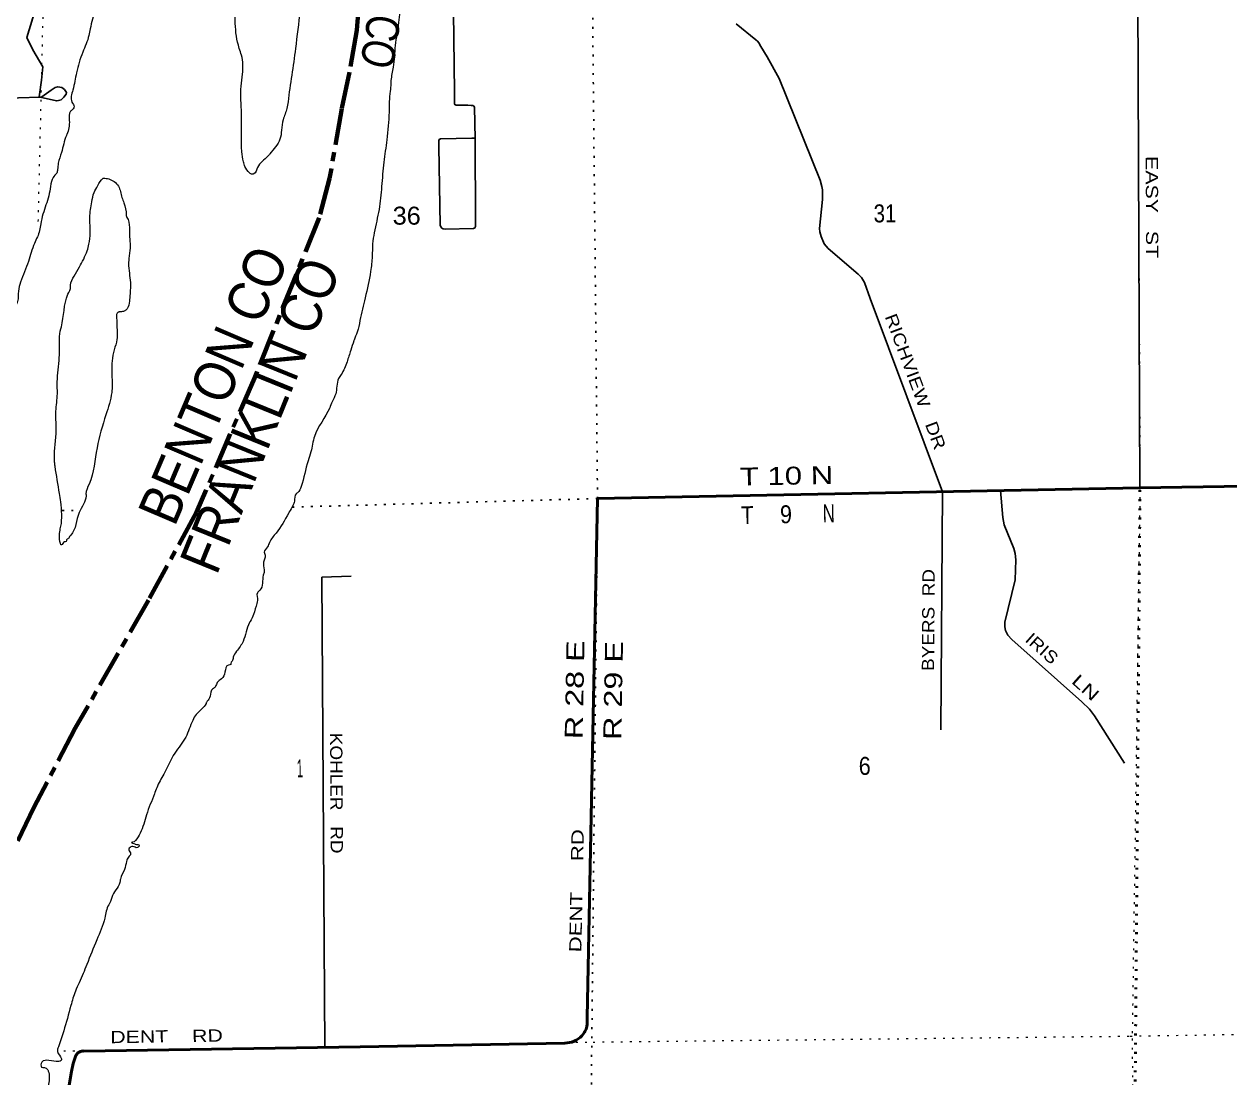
# Model space of a CAD drawing. Header units: feet. Extents: x 245918 to 509309, y -547785 to -360805.
# Drawn here: x 440357 to 452141, y -440739 to -430444 of the extents above; entities that cross this region are included whole.
import ezdxf
from ezdxf.enums import TextEntityAlignment as Align

# ---------------------------------------------------------------- set-up
doc = ezdxf.new("R2010")
doc.units = ezdxf.units.FT
doc.header["$LTSCALE"] = 60
doc.linetypes.add('DOTTED', pattern=[1.5, 0.3, -1.2])
doc.linetypes.add('LONG_DASH_SHORT_DASH', pattern=[9.9, 6, -1.2, 1.5, -1.2])
for name, color, linetype, lineweight in [('11', 7, 'LONG_DASH_SHORT_DASH', 60), ('26', 7, 'Continuous', 40), ('27', 7, 'Continuous', 13), ('29', 7, 'Continuous', 25), ('39', 7, 'Continuous', 13), ('53', 7, 'DOTTED', 40), ('6', 7, 'DOTTED', 25), ('7', 7, 'DOTTED', 13)]:
    doc.layers.add(name, color=color, linetype=linetype, lineweight=lineweight)
doc.layers.add('12', color=7, linetype='Continuous')
doc.layers.add('30', color=7, linetype='Continuous')

msp = doc.modelspace()

# ---------------------------------------------------------------- linework, layer by layer
at = {"layer": '11'}
for points in [[(443393.9, -427568.59), (443501.04, -428197.4), (443527.49, -428380.32), (443548.54, -428571.5), (443608.43, -429258.24), (443635.13, -429585.49), (443642.23, -429959.63), (443632.72, -430213.03), (443608.83, -430503.09), (443538.32, -430912.17), (443461.47, -431269.45)], [(443461.47, -431269.45), (443342.99, -431952.78), (443240.39, -432335.69), (442608, -433902.42), (442040.63, -435213.54), (441571.56, -436073), (440857.2, -437323.29), (440451.42, -438097.15), (440206.4, -438608.85), (439971.85, -439269.77), (439793.78, -439827.29), (439655.19, -440411.65), (439575.72, -440921.52)]]:
    msp.add_lwpolyline(points, dxfattribs=at)
at = {"layer": '26'}
for points in [[(443641.73, -440436.49), (445642.2, -440398.93), (445665.12, -440398.08), (445687.83, -440394.84), (445710.08, -440389.24), (445731.62, -440381.34), (445752.22, -440371.24), (445771.65, -440359.05), (445789.69, -440344.88), (445806.16, -440328.91), (445820.87, -440311.31), (445833.65, -440292.26), (445836.66, -440286.57), (445848.85, -440261.64), (445855.49, -440236.57), (445859.06, -440214.61), (445859.93, -440199.25), (445859.9, -440174.72), (445860.41, -440149.25), (445960.91, -435079.1), (451262.69, -434974.13), (456615.28, -434888.01)], [(440726.15, -441239.6), (440820.01, -440677.05), (440837.11, -440598.18), (440862.54, -440520.89), (440864.37, -440517.41), (440868.84, -440510.29), (440874.02, -440503.69), (440879.87, -440497.66), (440886.31, -440492.27), (440893.28, -440487.59), (440900.7, -440483.67), (440908.49, -440480.54), (440916.57, -440478.24), (440924.84, -440476.8), (440933.22, -440476.23), (440941.61, -440476.54), (443641.73, -440436.49)]]:
    msp.add_lwpolyline(points, dxfattribs=at)
at = {"layer": '29'}
for p, q in [((451237.84, -429689.81), (451262.63, -434974.83)), ((439133.29, -431192.98), (440514.32, -431158.07))]:
    msp.add_line(p, q, dxfattribs=at)
for points in [[(440402.73, -424617.6), (440629.91, -425631.34), (440655.77, -425970.5), (440588.97, -428509.46), (440586.4, -428546.74), (440576.87, -429315.74), (440551.7, -429824.57), (440535.9, -430069.12), (440381.83, -430573.2), (440442.37, -430694.83), (440541.14, -430862.28), (440527.65, -430992.19), (440504.29, -431154.12)], [(444765.27, -431558.23), (444733.12, -431558.23), (444426.1, -431565.35), (444418.64, -431568.06), (444413.89, -431571.46), (444408.89, -431581.15), (444409.2, -431638.9), (444423.31, -432407.62), (444429.15, -432424.59), (444439.33, -432437.48), (444451.54, -432444.27), (444472.57, -432446.31), (444748.17, -432439.73), (444762.3, -432433.41), (444768.41, -432421.87), (444769.74, -432375.88), (444765.36, -431563.29), (444759.71, -431254.61), (444753.15, -431244.87), (444740.93, -431239.44), (444726.01, -431238.08), (444691.89, -431237.05), (444578.09, -431236.73), (444567.23, -431229.94), (444564.32, -431221.81), (444561.72, -431108.3), (444550.09, -430060.73)], [(447314.99, -430440.18), (447509.05, -430596.48), (447523.16, -430611.77), (447536.05, -430627.4), (447557.76, -430662.7), (447617.52, -430763.2), (447736.19, -430975.67), (448135.95, -431969.35), (448152.83, -432030.81), (448158.26, -432063.4), (448160.87, -432156.44), (448131.12, -432440.9), (448133.83, -432473.49), (448146.89, -432519), (448177.25, -432590.27), (448215.24, -432636.14), (448507.41, -432885.52), (448542.3, -432920.25), (448571.6, -432966.83), (448626.22, -433123.88), (449331.6, -435012.17), (449316.25, -437338.54)], [(449900.19, -435001.11), (449922.4, -435262.66), (449934.91, -435335.56), (450030.97, -435566.84), (450042, -435615.8), (450049.96, -435678.19), (450041.39, -435872.73), (449942.76, -436287.9), (449940.05, -436331.35), (449948.44, -436367.17), (449972.62, -436412.83), (450010.66, -436454.47), (450693.22, -437066.22), (450770.55, -437137.95), (450817.45, -437200.99), (451112.77, -437665.45)], [(443553.17, -435838.26), (443267.46, -435847.87), (443294.35, -440441.64)]]:
    msp.add_lwpolyline(points, dxfattribs=at)
msp.add_lwpolyline([(440514.32, -431158.07), (440672.59, -431193.42), (440691.66, -431190.45), (440718.52, -431183.74), (440746.51, -431157.17), (440767.75, -431127.76), (440769.99, -431112.08), (440750.2, -431081.23), (440725.23, -431062.82), (440686.04, -431055.51), (440660.33, -431062.82), (440620.12, -431087.73), (440530.32, -431154.02)], close=True, dxfattribs=at)
at = {"layer": '39'}
for points in [[(443308.5, -423132.38), (443329.51, -423255.05), (443343.82, -423339.29), (443372.08, -423391.38), (443402.35, -423443.46), (443416.65, -423523.68), (443429.08, -423646.07), (443467.45, -423720.19), (443489.76, -423796.38), (443492.08, -423894.73), (443496.46, -424009.11), (443514.82, -424105.38), (443569.82, -424362.09), (443620.8, -424616.8), (443671.7, -424847.42), (443675.77, -424863.46), (443683.96, -424915.62), (443706.23, -424979.77), (443732.84, -425142.24), (443765.58, -425340.82), (443785.88, -425415.01), (443828.75, -425643.66), (443835.09, -425743.99), (443829.56, -425900.56), (443829.91, -426010.94), (443856.62, -426207.53), (443867.06, -426331.93), (443891.6, -426476.35), (443920.38, -426695.01), (443927.2, -426943.85), (443929.27, -426965.92), (443935.65, -427080.3), (443970.44, -427292.91), (443986.85, -427405.25), (444001.6, -427625.97), (444001.82, -427696.21), (444036.43, -427852.63), (444059.14, -428051.24), (444061.83, -428267.99), (444056.19, -428386.42), (444056.08, -428458.46), (444063.18, -428546.81), (444062.35, -428587.6), (444075.07, -428645.25), (444077.27, -428703.45), (444067.44, -428769.72), (444067.48, -428783.77), (444066.04, -428962.39), (444062.22, -429020.61), (444084.91, -429215.21), (444107.59, -429405.78), (444114.22, -429598.43), (444108.51, -429694.78), (444100.76, -429785.13), (444057.27, -429987.98), (444031.91, -430216.87), (444016.52, -430427.65), (443983.13, -430652.56), (443963.74, -430865.36), (443942.08, -430993.88), (443936.36, -431088.23), (443934.38, -431100.27), (443922.99, -431303.02), (443901.78, -431574.03), (443872.38, -431792.9), (443851.05, -432029.79), (443825.69, -432254.66), (443778.25, -432481.61), (443762.55, -432590.04), (443758.92, -432712.48), (443743.34, -432859.04), (443689.98, -433118.12), (443638.51, -433339.06), (443612.8, -433453.55), (443580.93, -433531.93), (443578.95, -433537.96), (443549.15, -433630.38), (443513.18, -433742.91)], [(442888.37, -428619.45), (442801.18, -428661.76), (442781.9, -428692.33), (442763.69, -428765.01), (442762.23, -428865.35), (442734.81, -428970.36), (442691.46, -429079.78), (442660.09, -429186.89), (442594.1, -429353.04), (442542.1, -429516.85), (442516.99, -429633.84), (442490.12, -429839.13), (442475.76, -429983.93), (442447.92, -430151.14), (442420.33, -430328.37), (442420.67, -430420.65), (442421.07, -430436.69), (442459.37, -430680.48), (442481.11, -430746.14), (442491.86, -430932.45), (442476.78, -431049.18), (442481.66, -431319.88), (442485.08, -431690.93), (442499.61, -431788.87), (442514.82, -431834.63), (442560.55, -431897.68), (442586.97, -431911.07), (442602.9, -431906.65), (442637.41, -431843.61), (442738.94, -431734.74), (442758.39, -431710.18), (442857.1, -431569.28), (442872.84, -431478.61), (442888.33, -431377.92), (442925.63, -431266.65), (442936.02, -431202.19), (443009.06, -430682.78), (443055.76, -430310.47), (443079.08, -430123.32), (443072.23, -429932.91), (443066.2, -429774.57), (443079.66, -429515.43), (443060.3, -429227.04), (443043.81, -429131.15), (442999.4, -428883.49), (442977.31, -428803.8), (442970.74, -428781.89), (442955.23, -428724.11), (442918.17, -428686.92), (442899.26, -428653.29), (442888.37, -428619.45)], [(441168.31, -430159.09), (441162.6, -430171.27), (441080.04, -430237.53), (441053.51, -430298.39), (441002.22, -430490.25), (440989.82, -430554.75), (440929.8, -430718.76), (440868.7, -430918.89), (440832.9, -431088.31), (440823.83, -431204.9), (440845.1, -431252.51), (440835.59, -431272.81), (440810.09, -431295.51), (440798.3, -431384.08), (440773.76, -431523.11), (440769.95, -431531.24), (440722.06, -431698.95), (440690.58, -431802.05), (440684.15, -431864.4), (440675, -431898.74), (440639.99, -431941.74), (440616.12, -432028.6), (440570.6, -432210.29), (440519.11, -432394.13), (440508.71, -432458.59), (440457.8, -432586.26), (440398.1, -432762.28), (440323.02, -432964.77), (440301.15, -433051.59), (440291.72, -433154.13), (440287.97, -433164.25), (440234.38, -433344.14), (440215.56, -433392.76), (440193.68, -433557.81), (440190.34, -433583.97), (440157.33, -433626.93), (440168.62, -433676.8), (440138.75, -433763.81), (440126.91, -433850.37), (440117.22, -434021.13), (440097.09, -434176.1), (440079.95, -434290.88), (440062.47, -434313.39), (440045.2, -434343.91), (440060.81, -434405.7), (440048, -434454.17), (440046.51, -434474.28), (440036.53, -434554.77), (440016.41, -434631.5), (439945.45, -434837.91), (439907.94, -435019.39), (439896.86, -435214.26), (439903.36, -435312.4), (439898.01, -435416.85), (439874.01, -435656.17), (439852.44, -435833.24), (439833.82, -435889.88), (439792.58, -436003.26), (439794.84, -436013.23), (439768.25, -436072.07), (439764.39, -436078.18), (439721.98, -436145.45), (439695.91, -436224.34), (439686.19, -436236.62), (439660.78, -436341.57), (439630.45, -436410.53), (439565.2, -436526.51), (439550.64, -436585.06), (439552.83, -436671.26), (439534.63, -436743.94), (439488.7, -436909.59), (439434.95, -437083.45), (439379.2, -437257.37), (439318, -437453.49), (439265.71, -437605.25), (439264.01, -437617.33), (439192.83, -437815.71), (439137.29, -437997.65), (439094.26, -438119.09), (439066.84, -438224.09), (438988.37, -438450.74), (438975.97, -438515.24), (438905.24, -438809.89), (438884.82, -438874.59), (438875.06, -438884.87), (438839.25, -439054.27), (438775.84, -439320.66), (438757.84, -439401.36), (438734.93, -439604.53), (438718.66, -439753.39), (438675.7, -439957.08), (438668.81, -440001.38), (438597.22, -440261.95), (438588.58, -440316.34), (438535.48, -440594.49), (438489.54, -440838.38), (438433.69, -441086.51)], [(441134.16, -431947.49), (441127.67, -431951.6), (441077.29, -432021.07), (441040.94, -432090.19), (441017.17, -432181.06), (440998.95, -432331.97), (441000.33, -432386.11), (441002.77, -432482.34), (440989.6, -432595.01), (440973.14, -432657.61), (440896.93, -432816), (440845.05, -432905.57), (440811.16, -432992.68), (440811.57, -433008.71), (440785.39, -433083.59), (440721.24, -433400.16), (440715.73, -433420.36), (440702.25, -433521), (440700.82, -433701.59), (440680.79, -433938.82), (440681.75, -434055.14), (440668.04, -434226.01), (440669.59, -434444.63), (440654.64, -434723.86), (440659.67, -434763.86), (440702.54, -435029.59), (440714.65, -435111.54), (440716.66, -435348.2), (440703.9, -435476.91), (440723.36, -435532.6), (440750.66, -435501.82), (440766.65, -435499.42), (440772.2, -435481.22), (440793.9, -435466.63), (440801.51, -435450.39), (440813.18, -435436.06), (440893.82, -435215.38), (440961.9, -435053.19), (440961.39, -435033.14), (440991.07, -434938.11), (441070.29, -434583.05), (441156.33, -434259.93), (441212.97, -434041.85), (441215.31, -433897.34), (441213.93, -433843.22), (441236.49, -433626), (441264.01, -433525), (441265.19, -433492.87), (441260.65, -433314.44), (441275.26, -433257.9), (441287.24, -433255.6), (441327.23, -433250.59), (441350.98, -433237.96), (441383.32, -433168.93), (441389.61, -433100.57), (441396.88, -432992.06), (441378.1, -432805.96), (441380.27, -432733.68), (441391.7, -432631.08), (441385.26, -432456.71), (441372.58, -432352.71), (441355.52, -432313.02), (441355.37, -432307), (441332.31, -432189.22), (441312.94, -432137.54), (441278.01, -432026.08), (441183.96, -431956.21), (441134.16, -431947.49)], [(443513.18, -433742.91), (443455.15, -433867.38), (443430.06, -433906.12), (443401.81, -434057.3), (443367.62, -434132.38), (443343.09, -434193.17), (443193.71, -434471.74), (443159.45, -434623.06), (443131.58, -434710.02), (443063.77, -434962.48), (443029.18, -435021.52), (443015.39, -435031.9), (442999.19, -435104.52), (442982.32, -435151.09), (442947.72, -435210.12), (442940.06, -435224.36), (442818.56, -435415.97), (442754.7, -435507.84), (442735.73, -435550.45), (442702.97, -435603.42), (442714.02, -435643.26), (442702.96, -435681.66), (442695.86, -435717.94), (442703.81, -435793.98), (442694.61, -435826.3), (442660.29, -435975.62), (442636.85, -436000.28), (442638.73, -436074.45), (442631.43, -436102.72), (442600.1, -436211.83), (442565.7, -436278.89), (442559.95, -436289.07), (442496.49, -436475.21), (442432.73, -436571.09), (442400.14, -436630.08), (442389.08, -436668.48), (442379.3, -436678.75), (442377.81, -436698.85), (442355.91, -436705.41), (442319.56, -436774.53), (442285.16, -436841.6), (442243.88, -436874.72), (442226.86, -436915.27), (442207.27, -436933.82), (442189.69, -436952.31), (442167.53, -437027.09), (442140.53, -437069.89), (442134.82, -437082.07), (442039.25, -437188.78), (442004.6, -437245.81), (441936.57, -437410.01), (441830.19, -437565.13), (441721.13, -437772.47), (441652.28, -437904.6), (441629.76, -437965.35), (441552.67, -438167.87), (441491.06, -438347.96), (441446.74, -438419.28), (441431.06, -438433.71), (441407.16, -438440.33), (441437.59, -438453.6), (441443.65, -438455.46), (441482.1, -438468.54), (441464.57, -438489.04), (441420.15, -438478.11), (441400.21, -438482.63), (441378.87, -438511.25), (441397.94, -438550.89), (441376.66, -438581.51), (441357.68, -438624.11), (441337.62, -438702.85), (441297.87, -438796.13), (441296.27, -438812.22), (441221.71, -438956.52), (441191.64, -439035.5), (441183.92, -439047.73), (441145.09, -439177.09), (441066.31, -439391.7), (440970.1, -439630.82), (440894.4, -439809.25), (440858.41, -439892.39), (440813.82, -440031.92), (440743.93, -440280.41), (440691.73, -440436.18), (440682.88, -440482.54), (440720.75, -440551.81), (440719.21, -440569.9), (440695.35, -440578.53), (440598.83, -440568.9), (440531.03, -440584.65), (440528.25, -440632.86), (440552.46, -440638.27), (440562.53, -440640.02), (440578.82, -440649.64), (440593.46, -440673.35), (440603.01, -440733.29), (440582.38, -440868.21)]]:
    msp.add_spline(points, degree=3, dxfattribs=at)
at = {"layer": '53'}
msp.add_line((451197.86, -443023.31), (451262.63, -434974.83), dxfattribs=at)
at = {"layer": '6'}
for p, q in [((445960.91, -435079.1), (443539.85, -435146.75)), ((451262.69, -434974.13), (445960.91, -435079.1)), ((440729.59, -435195.33), (440909.33, -435193.71)), ((442979.52, -435162.51), (443539.85, -435146.75)), ((443535.11, -435146.83), (443535.2, -435146.83))]:
    msp.add_line(p, q, dxfattribs=at)
for points in [[(445876.75, -443052.37), (445960.91, -435079.1), (445907.44, -429773.75), (445897.94, -424413.68)], [(472615.87, -434601.84), (467286.62, -434688), (461922.18, -434771.43), (456615.28, -434888.01), (451262.69, -434974.13)]]:
    msp.add_lwpolyline(points, dxfattribs=at)
at = {"layer": '7'}
for p, q in [((451238.17, -429690.04), (451262.69, -434974.13)), ((440551.36, -429833.61), (440490.62, -432439.44)), ((451262.69, -434974.13), (451186.3, -440354.17)), ((451186.3, -440354.17), (451186.51, -440387.63)), ((451186.3, -440354.17), (451208.81, -443922.32)), ((443641.73, -440436.49), (440685.71, -440480.18)), ((445857.54, -440392.66), (443641.73, -440436.49)), ((443647.71, -440436.43), (443642.62, -440436.53))]:
    msp.add_line(p, q, dxfattribs=at)
msp.add_lwpolyline([(467202.98, -440069.59), (451155.67, -440334.44), (445857.54, -440392.66)], dxfattribs=at)

# ---------------------------------------------------------------- texts
at = {"layer": '12', "width": 0.8}
for s, rotation, p in [('C', 259.922, (443700.97, -430455.32)), ('O', 256.044, (443664.5, -430695.58))]:
    msp.add_text(s, height=324, rotation=rotation, dxfattribs=at).set_placement(p, align=Align.CENTER)
at = {"layer": '12', "width": 0.9}
for s, rotation, p in [('BENTON CO', 66.875, (441827.45, -435362.97)), ('FRANKLIN CO', 67.875, (442238.3, -435837.68))]:
    msp.add_text(s, height=400, rotation=rotation, dxfattribs=at).set_placement(p)
at = {"layer": '27'}
for s, rotation, width, p in [('DENT     RD', 88.864, 1.35, (445803, -439513.39)), ('DENT    RD', 0.84, 1.3, (441199.17, -440400.52))]:
    msp.add_text(s, height=120, rotation=rotation, dxfattribs=dict(at, width=width)).set_placement(p)
at = {"layer": '30'}
for s, rotation, width, p in [('EASY   ST', 270.266, 1.3, (451317.65, -431733.05)), ('RICHVIEW   DR', 290.483, 1.2, (448766.96, -433300.6)), ('BYERS  RD', 89.622, 1.15, (449250.05, -436762.75)), ('IRIS', 318.131, 1.15, (450130.8, -436468.15)), ('LN', 318.131, 1.4, (450584.07, -436874.4)), ('KOHLER   RD', 270.335, 1.15, (443346.36, -437368.09))]:
    msp.add_text(s, height=120, rotation=rotation, dxfattribs=dict(at, width=width)).set_placement(p)
at = {"layer": '6'}
for s, rotation, width, p in [('T 10 N', 1.134, 1.3, (447352.97, -434953.06)), ('T', 1.134, 0.85, (447366.61, -435330.11)), ('9', 1.134, 0.9, (447745.94, -435321.12)), ('N', 1.134, 0.7, (448163.06, -435311.85)), ('R 28 E', 88.886, 1.35, (445814.77, -437431.41)), ('R 29 E', 88.886, 1.35, (446191.83, -437439.04))]:
    msp.add_text(s, height=175, rotation=rotation, dxfattribs=dict(at, width=width)).set_placement(p)
at = {"layer": '7', "width": 1.05}
msp.add_text('36', height=175.5, dxfattribs=at).set_placement((443958.93, -432402.9))
at = {"layer": '7'}
for s, rotation, width, p in [('31', 0.316, 0.85, (448660.05, -432380.9)), ('1', 1.41, 0.45, (443024.94, -437803.31)), ('6', 0.315, 0.9, (448514.04, -437778.85))]:
    msp.add_text(s, height=175.5, rotation=rotation, dxfattribs=dict(at, width=width)).set_placement(p)

doc.saveas('drawing.dxf')
